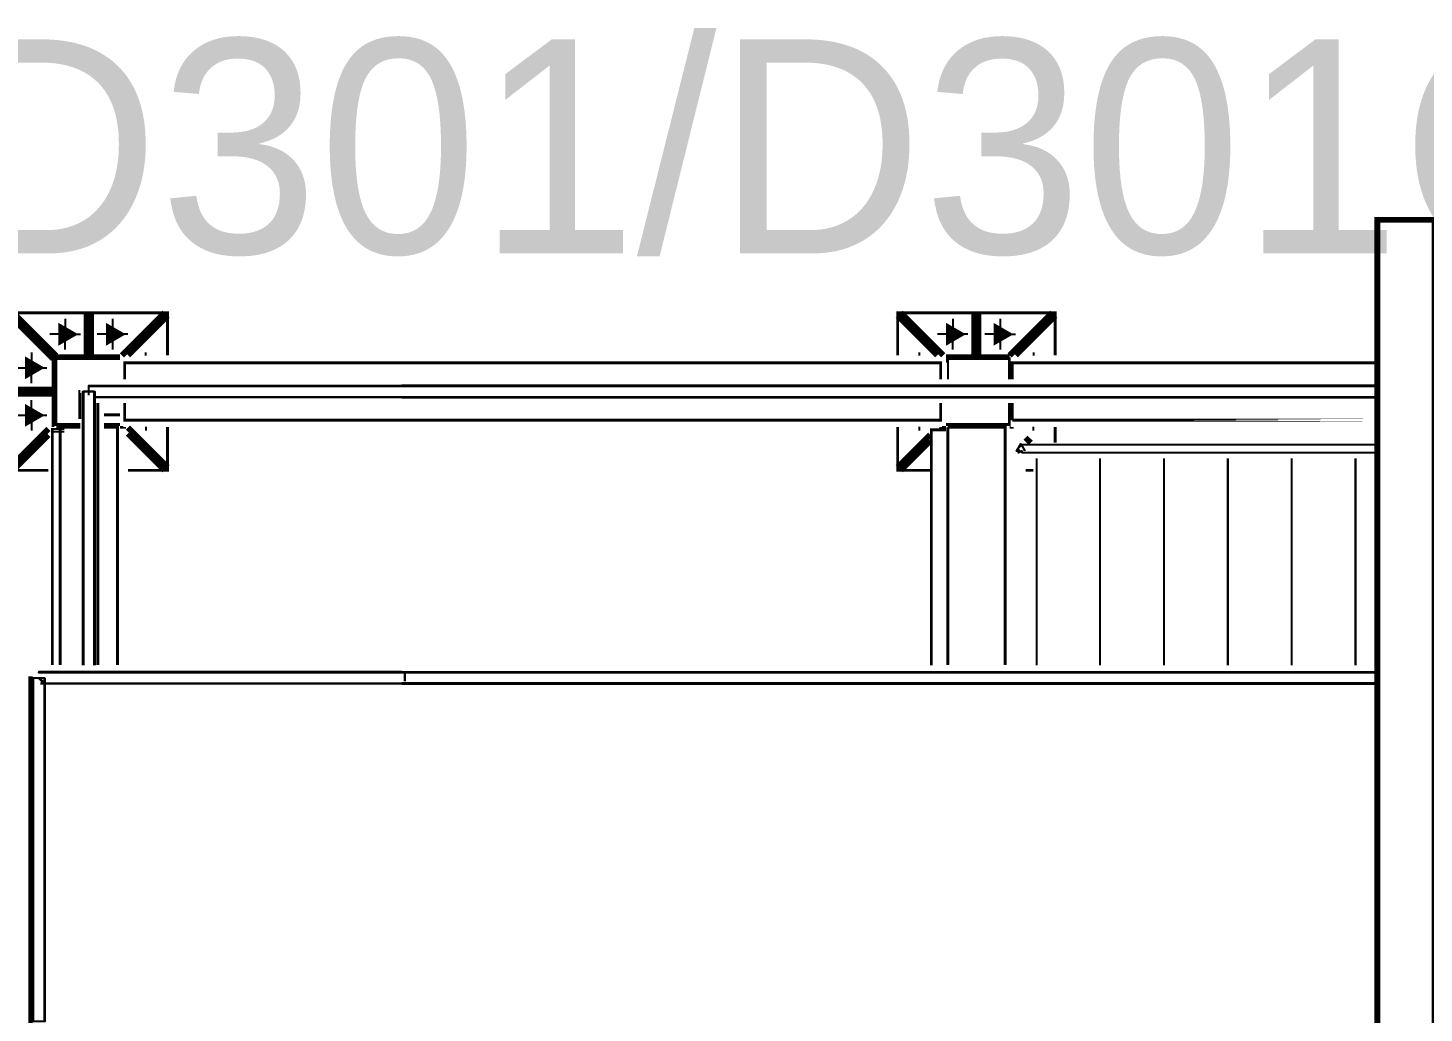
# Model space of a CAD drawing. Extents: x -57244 to 324435, y 15553 to 159369.
# Drawn here: x 182470 to 187346, y 72031 to 75472 of the extents above; entities that cross this region are included whole.
import ezdxf

# ---------------------------------------------------------------- set-up
doc = ezdxf.new("R2010")
doc.units = 0
doc.header["$LTSCALE"] = 2000
doc.header["$MEASUREMENT"] = 0
doc.linetypes.add('DASHDOT', pattern=[1, 0.5, -0.25, 0, -0.25])
doc.layers.add('BASE', color=253, linetype='CONTINUOUS')
doc.styles.add('TXT', font='TXT', dxfattribs={"height": 0.2})

msp = doc.modelspace()

# ---------------------------------------------------------------- linework, layer by layer
at = {"layer": 'BASE', "linetype": 'DASHDOT'}
for p, q in [((182600.2, 74455.4, 140), (182600.2, 74402, 140)), ((182766.2, 74455.4, 140), (182766.2, 74402, 140)), ((185700.2, 74455.4, 140), (185700.2, 74402, 140)), ((185866.2, 74455.4, 140), (185866.2, 74402, 140)), ((182600.2, 74402, 140), (182546.8, 74402, 140)), ((182600.2, 74348.5, 140), (182600.2, 74402, 140)), ((182600.2, 74402, 140), (182653.6, 74402, 140)), ((182766.2, 74402, 140), (182712.8, 74402, 140)), ((182766.2, 74402, 140), (182766.2, 74348.5, 140)), ((182819.6, 74402, 140), (182766.2, 74402, 140)), ((185700.2, 74402, 140), (185646.8, 74402, 140)), ((185700.2, 74348.5, 140), (185700.2, 74402, 140)), ((185753.6, 74402, 140), (185700.2, 74402, 140)), ((185866.2, 74402, 140), (185812.8, 74402, 140)), ((185866.2, 74402, 140), (185866.2, 74348.5, 140)), ((185866.2, 74402, 140), (185919.6, 74402, 140)), ((182483.2, 74338.4, 140), (182483.2, 74285, 140)), ((182882.4, 74328.4, 140), (182882.4, 74338.4, 140)), ((185583.2, 74338.4, 140), (185583.2, 74328.4, 140)), ((185982.4, 74338.4, 140), (185982.4, 74328.4, 140)), ((182429.8, 74285, 140), (182483.2, 74285, 140)), ((182483.2, 74231.5, 140), (182483.2, 74285, 140)), ((182483.2, 74285, 140), (182536.6, 74285, 140)), ((182483.2, 74119, 140), (182483.2, 74172.4, 140)), ((182429.8, 74119, 140), (182483.2, 74119, 140)), ((182483.2, 74119, 140), (182483.2, 74065.5, 140)), ((182483.2, 74119, 140), (182536.6, 74119, 140)), ((182882.4, 74078.7, 140), (182882.4, 74065.5, 140)), ((185583.2, 74078.7, 140), (185583.2, 74065.5, 140)), ((185982.4, 74065.5, 140), (185982.4, 74078.7, 140))]:
    msp.add_line(p, q, dxfattribs=at)
at = {"layer": 'BASE', "linetype": 'Continuous'}
for p, q in [((187175.3, 74223.2, 30650), (183776.8, 74223.2, 30650)), ((183776.8, 74220.6, 30650), (187175.3, 74220.6, 30650)), ((182672.6, 74202, 30668.4), (182680.9, 74202, 30663.6)), ((182708.7, 74183.4, 30650), (183776.8, 74183.4, 30650)), ((183776.8, 74180.8, 30650), (182708.7, 74180.8, 30650)), ((183776.8, 74183.4, 30650), (187175.3, 74183.4, 30650)), ((183776.8, 74180.8, 30650), (187175.3, 74180.8, 30650)), ((185938.1, 74011.7, 27649.9), (185941.4, 74013, 27649.9)), ((185950.6, 73995.4, 27649.9), (185950.6, 73997.2, 27649.9)), ((185992.9, 73967.7, 26700), (185992.9, 73246.4, 26700)), ((186215.8, 73246.4, 26903.6), (186215.8, 73967.7, 26903.6)), ((186438.7, 73246.4, 27107.1), (186438.7, 73967.7, 27107.1)), ((186661.5, 73967.7, 27310.7), (186661.5, 73246.4, 27310.7)), ((186661.5, 73246.4, 27300.7), (186661.5, 73967.7, 27300.7)), ((186884.4, 73246.4, 27514.3), (186884.4, 73967.7, 27514.3)), ((187107.3, 73246.4, 27717.8), (187107.3, 73967.7, 27717.8)), ((187107.3, 73967.7, 27707.8), (187107.3, 73246.4, 27707.8)), ((182508.2, 73202, 55061.2), (182508.2, 73202, 55061.2)), ((182529.4, 73180.8, 55040), (182508.2, 73202, 55061.2)), ((182508.2, 73202, 55058.6), (182526.8, 73183.4, 55040)), ((182510.8, 73202, 55058.6), (182529.4, 73183.4, 55040)), ((183776.8, 73223.2, 55040), (187175.3, 73223.2, 55040)), ((183776.8, 73220.6, 55040), (187175.3, 73220.6, 55040)), ((183785.1, 73220.3, 33050), (183785.1, 73218.6, 33050)), ((183786.4, 73218.1, 34250), (183786.4, 73190.9, 34250)), ((183786.4, 73190.9, 33050), (183786.4, 73218.1, 33050)), ((182514.5, 73183.4, 55040), (183776.8, 73183.4, 55040)), ((183776.8, 73180.8, 55040), (182514.5, 73180.8, 55040)), ((187175.3, 73183.4, 55040), (183776.8, 73183.4, 55040)), ((183776.8, 73180.8, 55040), (187175.3, 73180.8, 55040))]:
    msp.add_line(p, q, dxfattribs=at)
for points, const_width, elevation in [([(187383.2, 71803.7), (187383.2, 74802), (187183.2, 74802), (187183.2, 71803.7)], 20, 63860), ([(187383.2, 71803.7), (187383.2, 74802), (187183.2, 74802), (187183.2, 71803.7)], 20, 63860), ([(187383.2, 71803.7), (187383.2, 74802), (187183.2, 74802)], 20, 63660), ([(182408.2, 74466.4), (182558.2, 74316.4)], 20, 130), ([(182542.2, 73927), (182408.2, 73927), (182408.2, 74477), (182958.2, 74477), (182958.2, 74328.4)], 10, 130), ([(182418.8, 74477), (182568.8, 74327)], 20, 130), ([(182675.7, 74327), (182675.7, 74477)], 20, 130), ([(182690.7, 74327), (182690.7, 74477)], 20, 130), ([(182947.6, 74477), (182799, 74328.4)], 20, 130), ([(182820.2, 74328.4), (182958.2, 74466.4)], 20, 130), ([(185646.2, 74328.4), (185508.2, 74466.4)], 20, 130), ([(186058.2, 74328.4), (186058.2, 74477), (185508.2, 74477), (185508.2, 74328.4)], 10, 130), ([(185518.8, 74477), (185667.4, 74328.4)], 20, 130), ([(185775.7, 74327), (185775.7, 74477)], 20, 130), ([(185790.7, 74477), (185790.7, 74327)], 20, 130), ([(186047.6, 74477), (185899, 74328.4)], 20, 130), ([(186058.2, 74466.4), (185920.2, 74328.4)], 20, 130), ([(182558.2, 74106.4), (182558.2, 74327), (182791.9, 74327)], 10, 130), ([(182558.2, 74078.7), (182558.2, 74327), (182791.9, 74327)], 10, 29450), ([(182558.2, 74106.4), (182558.2, 74327), (182791.9, 74327)], 10, 130), ([(182791.9, 74327), (182558.2, 74327), (182558.2, 74078.7)], 10, 29450), ([(182568.2, 74106.4), (182568.2, 74317), (182791.9, 74317)], 10, 130), ([(182653.2, 74087), (182568.2, 74087), (182568.2, 74317), (182791.9, 74317)], 10, 29450), ([(182568.2, 74106.4), (182568.2, 74317), (182791.9, 74317)], 10, 130), ([(182653.2, 74087), (182568.2, 74087), (182568.2, 74317), (182791.9, 74317)], 10, 29450), ([(185677.2, 74327), (185899.1, 74327)], 10, 29450), ([(185677.2, 74327), (185899.1, 74327)], 10, 29450), ([(185677.2, 74317), (185898.2, 74317), (185898.2, 74245.1)], 10, 29450), ([(185677.2, 74317), (185898.2, 74317), (185898.2, 74245.1)], 10, 29450), ([(185704.9, 74327), (185871.4, 74327)], 10, 130), ([(185871.4, 74327), (185704.9, 74327)], 10, 130), ([(185704.9, 74317), (185871.4, 74317)], 10, 130), ([(185704.9, 74317), (185871.4, 74317)], 10, 130), ([(183776.8, 74302), (182808.2, 74302), (182808.2, 74245.1)], 10, 29355), ([(182808.2, 74245.1), (182808.2, 74302)], 10, 29535), ([(183776.8, 74302), (182808.2, 74302), (182808.2, 74245.1)], 10, 29545), ([(185658.2, 74245.1), (185658.2, 74302), (183776.8, 74302)], 10, 29535), ([(185658.2, 74245.1), (185658.2, 74302), (183776.8, 74302)], 10, 29545), ([(185908.2, 74245.1), (185908.2, 74302), (187175.3, 74302)], 10, 29550), ([(185908.2, 74245.1), (185908.2, 74302)], 10, 29550), ([(182408.2, 74209.5), (182558.2, 74209.5)], 20, 130), ([(182408.2, 74194.5), (182558.2, 74194.5)], 20, 130), ([(182653.2, 74202), (182652, 74202), (182652, 74106.4)], 10, 3360), ([(182652, 74106.4), (182652, 74202), (182653.2, 74202)], 10, 3460), ([(182714.4, 73246.4), (182714.4, 74161.9)], 10, 29560), ([(182808.2, 74161.9), (182808.2, 74102), (183776.8, 74102)], 10, 29535), ([(182808.2, 74161.9), (182808.2, 74102), (183776.8, 74102)], 10, 29545), ([(182808.2, 74161.9), (182808.2, 74106.4)], 10, 29355), ([(183776.8, 74102), (185658.2, 74102), (185658.2, 74161.9)], 10, 29545), ([(185658.2, 74102), (185658.2, 74161.9)], 10, 29535), ([(185898.2, 74161.9), (185898.2, 74087), (185677.2, 74087)], 10, 29450), ([(185898.2, 74161.9), (185898.2, 74087), (185677.2, 74087)], 10, 29450), ([(185908.2, 74161.9), (185908.2, 74102)], 10, 29550), ([(185908.2, 74102), (185908.2, 74161.9)], 10, 29550), ([(182736.4, 74120.3), (182791.9, 74120.3)], 10, 9156.7), ([(182542.2, 74071.6), (182408.2, 73937.6)], 20, 130), ([(182569.9, 74077), (182597.7, 74077)], 10, 29450), ([(182583.2, 73246.4), (182583.2, 74077), (182653.2, 74077)], 10, 29545), ([(182583.2, 74077), (182583.2, 73246.4)], 10, 29535), ([(182791.9, 74087), (182736.4, 74087)], 10, 29450), ([(182791.9, 74087), (182736.4, 74087)], 10, 29450), ([(182736.4, 74077), (182783.2, 74077), (182783.2, 73246.4)], 10, 29545), ([(182783.2, 74077), (182783.2, 73246.4)], 10, 29535), ([(182791.9, 74077), (182808.2, 74077), (182808.2, 74078.7)], 10, 29450), ([(182791.9, 74077), (182808.2, 74077), (182808.2, 74078.7)], 10, 29450), ([(182958.2, 73937.6), (182819.6, 74076.1)], 20, 130), ([(182819.6, 74102), (183776.8, 74102)], 10, 29355), ([(183776.8, 74102), (182819.6, 74102)], 10, 29365), ([(182819.6, 73927), (182958.2, 73927), (182958.2, 74078.7)], 10, 130), ([(185508.2, 74078.7), (185508.2, 73927), (185621.7, 73927)], 10, 130), ([(185625.7, 74068), (185677.2, 74068)], 10, 130), ([(185658.2, 74078.7), (185658.2, 74077), (185677.2, 74077)], 10, 29450), ([(185658.2, 74078.7), (185658.2, 74077), (185677.2, 74077)], 10, 29450), ([(185683.2, 74077), (185883.2, 74077), (185883.2, 73246.4)], 10, 29550), ([(185683.2, 74077), (185883.2, 74077)], 10, 29550), ([(185908.2, 74078.7), (185908.2, 74077), (185899.1, 74077)], 10, 29450), ([(185908.2, 74078.7), (185908.2, 74077), (185899.1, 74077)], 10, 29450), ([(187175.3, 74102), (185908.2, 74102), (187175.3, 74102)], 10, 29550), ([(186058.2, 74078.7), (186058.2, 74023.2)], 10, 130), ([(182418.8, 73927), (182542.2, 74050.4)], 20, 130), ([(182783.2, 73246.4), (182783.2, 74023.2)], 10, 29365), ([(182947.6, 73927), (182819.6, 74054.9)], 20, 130), ([(185508.2, 73937.6), (185621.7, 74051.1)], 20, 130), ([(185518.8, 73927), (185621.7, 74029.9)], 20, 130), ([(185683.2, 74050.9), (185683.2, 73246.4)], 10, 29350), ([(185954.6, 74041.1), (185972.6, 74023.2)], 20, 130), ([(185954.6, 73927), (185982.4, 73927)], 10, 130), ([(182486.7, 73202), (182477, 73202), (182477, 72002), (182486.7, 72002)], 10, 53950)]:
    msp.add_lwpolyline(points, dxfattribs=dict(at, const_width=const_width, elevation=elevation))
for points, const_width, elevation in [([(182626.2, 74402), (182587.2, 74379.4), (182587.2, 74424.5)], 20, 140), ([(182792.2, 74402), (182753.2, 74379.4), (182753.2, 74424.5)], 20, 140), ([(185726.2, 74402), (185687.2, 74379.4), (185687.2, 74424.5)], 20, 140), ([(185892.2, 74402), (185853.2, 74379.4), (185853.2, 74424.5)], 20, 140), ([(182509.2, 74285), (182470.2, 74262.4), (182470.2, 74307.5)], 20, 140), ([(182509.2, 74119), (182470.2, 74141.5), (182470.2, 74096.4)], 20, 140), ([(185683.2, 73246.4), (185683.2, 74077)], 10, 29550)]:
    msp.add_lwpolyline(points, close=True, dxfattribs=dict(at, const_width=const_width, elevation=elevation))
at = {"layer": 'BASE', "linetype": 'Continuous', "extrusion": (0.749107, 0, 0.662449), "const_width": 10, "elevation": 139198.5}
msp.add_lwpolyline([(74308, -122881.3), (74308, -122891.7), (74245.1, -122891.7)], dxfattribs=at)
at = {"layer": 'BASE', "linetype": 'Continuous', "extrusion": (-1, 0, 0), "const_width": 10}
for points, elevation in [([(-74106.4, 375.1), (-74161.9, 289)], -185790.7), ([(-74106.4, 18028), (-74161.9, 17950.4)], -185790.7), ([(-74106.4, 17871.1), (-74161.9, 17910.8)], -185790.7), ([(-74106.4, 23671.1), (-74161.9, 23710.8)], -185790.7), ([(-74106.4, 18028), (-74161.9, 17950.4)], -185802.7), ([(-74070.7, 125.9), (-74058.1, 117.8), (-73246.4, 1377.4)], -185625.7), ([(-73246.4, 24798), (-74050.9, 23673.5)], -185655.7), ([(-73246.4, 1460.5), (-73967.7, 341.1)], -185940.7)]:
    msp.add_lwpolyline(points, dxfattribs=dict(at, elevation=elevation))
at = {"layer": 'BASE', "linetype": 'Continuous', "extrusion": (1, 0, 0)}
for points, const_width, elevation in [([(74161.9, 23750.4), (74106.4, 23828)], 10, 185790.7), ([(74161.9, 23750.4), (74106.4, 23828)], 10, 185802.7), ([(74161.9, 17910.8), (74106.4, 17871.1)], 10, 185802.7), ([(74161.9, 23710.8), (74106.4, 23671.1)], 10, 185802.7), ([(74161.9, 289), (74106.4, 375.1)], 10, 185805.7), ([(74078.7, 168.9), (74023.2, 255)], 10, 185940.7), ([(74050.9, 29400.7), (73246.4, 28276.3)], 10, 182810.7), ([(74050.9, 23719.9), (74023.2, 23758.7)], 10, 185910.7), ([(73967.7, 23836.2), (73246.4, 24844.4)], 10, 185910.7), ([(73967.7, 63858), (71803.7, 64239.5)], 20, 187283.2), ([(73967.7, 63858), (71803.7, 64239.5)], 20, 187283.2)]:
    msp.add_lwpolyline(points, dxfattribs=dict(at, const_width=const_width, elevation=elevation))
at = {"layer": 'BASE', "linetype": 'Continuous', "extrusion": (0, 0.582812, 0.812607), "const_width": 10, "elevation": 67104.2}
msp.add_lwpolyline([(-182597.7, -43024.1), (-182555.7, -43024.1), (-182555.7, -43012.1)], dxfattribs=at)
at = {"layer": 'BASE', "linetype": 'Continuous', "extrusion": (0, 0.840585, 0.541679), "const_width": 10, "elevation": 62330.9}
msp.add_lwpolyline([(-185625.7, -38494.9), (-185625.7, -40016.7), (-185677.2, -40016.7)], dxfattribs=at)
at = {"layer": 'BASE', "linetype": 'Continuous', "extrusion": (0, -0.813256, 0.581906), "const_width": 10, "elevation": -43086.9}
msp.add_lwpolyline([(182597.7, 67056.2), (182555.7, 67056.2), (182555.7, 65656.1)], dxfattribs=at)
at = {"layer": 'BASE', "linetype": 'Continuous', "elevation": 27649.9}
for points in [[(185926.9, 73993.6), (185923.5, 73993.6), (185938.1, 74018.8), (185951.6, 73995.4)], [(185943.6, 73995.4), (185929.7, 73987.4), (185929.7, 73995.4)]]:
    msp.add_lwpolyline(points, dxfattribs=at)
at = {"layer": 'BASE', "linetype": 'Continuous', "extrusion": (0.741243, 0.005846, 0.671211), "elevation": 156816.8}
msp.add_lwpolyline([(72526.8, -104690.1), (72533.4, -104678.7), (72533.5, -104679)], dxfattribs=at)
at = {"layer": 'BASE', "linetype": 'Continuous', "extrusion": (0, 0.707107, 0.707107)}
for points, elevation in [([(-183776.8, -12857.4), (-182508.2, -12857.4), (-182508.2, -12851)], 90695.7), ([(-182508.2, -12852.9), (-182508.2, -12855.6), (-183776.8, -12855.6)], 90693.9)]:
    msp.add_lwpolyline(points, dxfattribs=dict(at, elevation=elevation))
at = {"layer": 'BASE', "linetype": 'Continuous', "extrusion": (-0.707107, -0.707107, 0), "elevation": -180812.5}
msp.add_lwpolyline([(77319.3, 55040), (77293, 55058.6), (77293, 55058.6)], dxfattribs=at)
at = {"layer": 'BASE', "linetype": 'Continuous'}
for points in [[(182683.2, 74189.6, 30658.9), (182683.2, 74202, 30671.2), (182683.2, 74223.2, 30650), (183776.8, 74223.2, 30650)], [(182683.2, 74189.6, 30656.3), (182683.2, 74202, 30668.6), (182683.2, 74220.6, 30650), (183776.8, 74220.6, 30650)], [(182662, 73246.4, 30650), (182662, 74202, 30650), (182683.2, 74202, 30671.2), (182704.4, 74202, 30650), (182704.4, 73246.4, 30650)], [(182701.8, 73246.4, 30650), (182701.8, 74202, 30650), (182683.2, 74202, 30668.6), (182664.6, 74202, 30650), (182664.6, 73246.4, 30650)], [(187175.3, 73987.4, 28768.6), (185943.8, 73987.4, 27643.7), (185926.7, 74002, 27662.4), (185943.8, 74016.6, 27643.7), (187175.3, 74016.6, 28768.6)]]:
    msp.add_polyline3d(points, dxfattribs=at)
for points in [[(182529.4, 73202, 55040), (182529.4, 72002, 55040), (182508.2, 72002, 55061.2), (182487, 72002, 55040), (182487, 73202, 55040), (182508.2, 73202, 55061.2)], [(182526.8, 73202, 55040), (182526.8, 72002, 55040), (182508.2, 72002, 55058.6), (182489.6, 72002, 55040), (182489.6, 73202, 55040), (182508.2, 73202, 55058.6)]]:
    msp.add_polyline3d(points, close=True, dxfattribs=at)

# ---------------------------------------------------------------- texts
at = {"layer": 'BASE', "linetype": 'Continuous', "style": 'TXT'}
msp.add_text('D301/D301C', height=747.5, dxfattribs=at).set_placement((182207.8, 74684.6, 33950))

doc.saveas('drawing.dxf')
